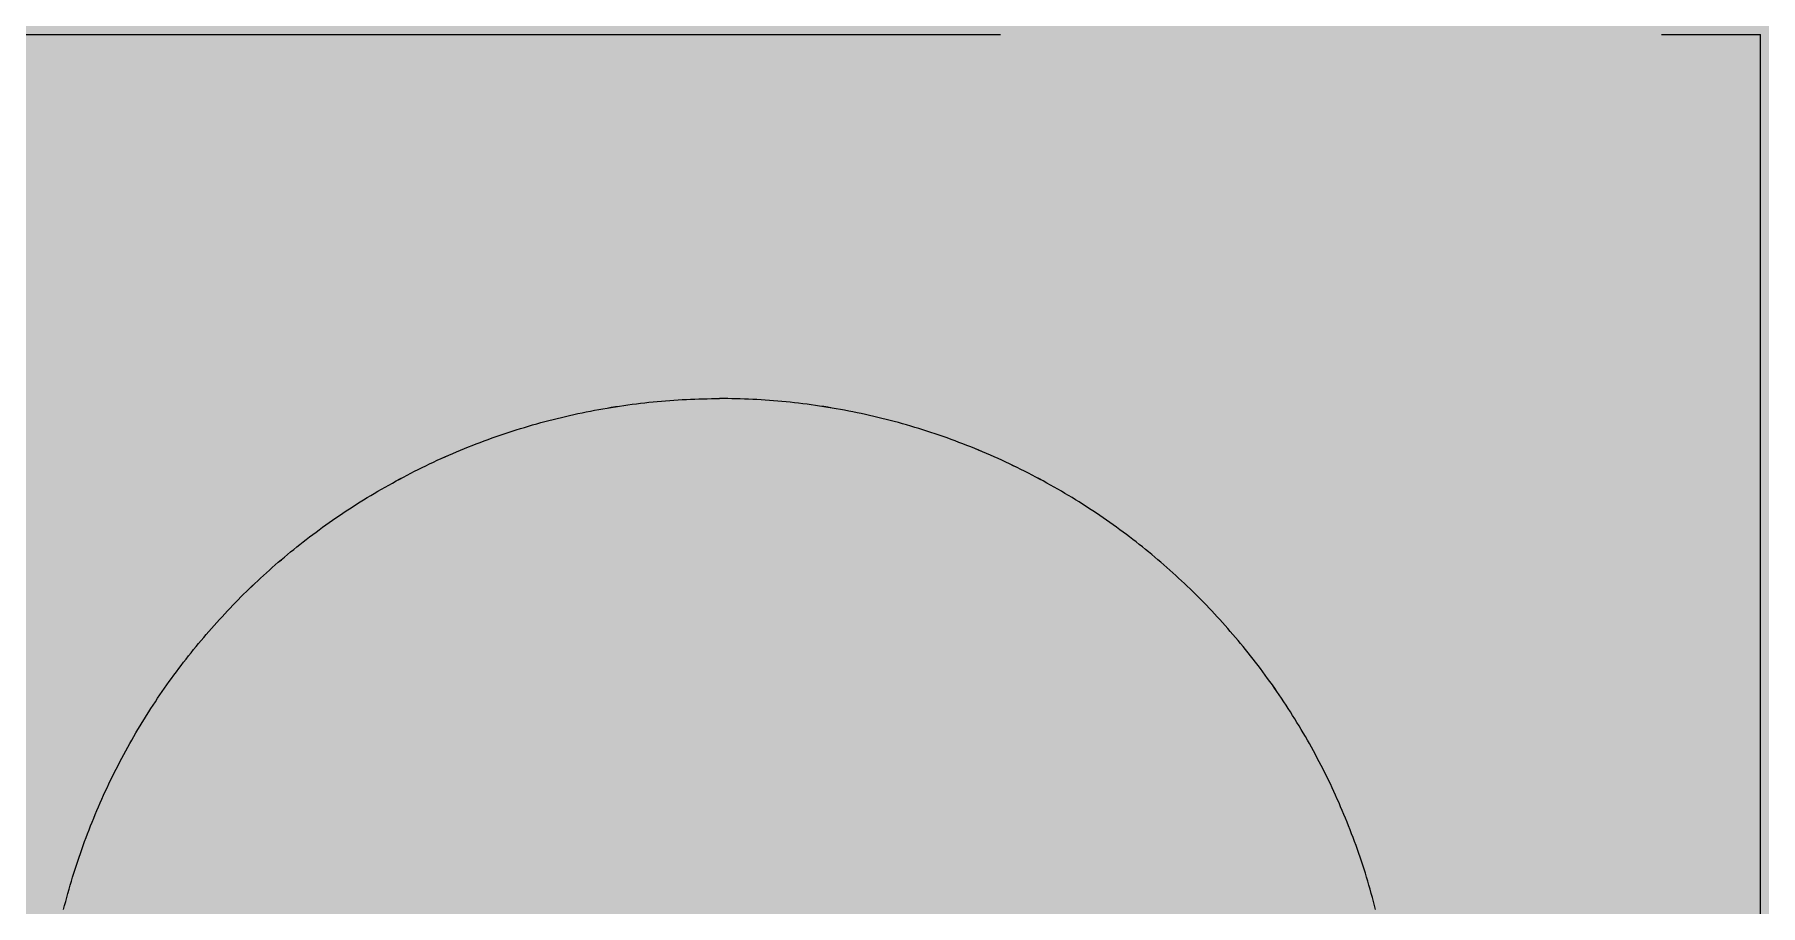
# Model space of a CAD drawing. Header units: millimetres. Extents: x 5622 to 8918, y 2044 to 6634.
# Drawn here: x 8590.27 to 8598.56, y 4141.14 to 4145.33 of the extents above; entities that cross this region are included whole.
import ezdxf

# ---------------------------------------------------------------- set-up
doc = ezdxf.new("R2010")
doc.units = ezdxf.units.MM
doc.linetypes.add('NASCOSTA', pattern=[9.525, 6.35, -3.175])
for name, color, linetype, lineweight in [('F_ARREDI', 7, 'Continuous', 5), ('F_FERRAMENTA', 253, 'Continuous', 5), ('F_MULTI laminato OPACO_retino', 1, 'Continuous', 5), ('F_Proiezioni', 253, 'NASCOSTA', 9)]:
    doc.layers.add(name, color=color, linetype=linetype, lineweight=lineweight)

# ---------------------------------------------------------------- blocks, each defined once
blk = doc.blocks.new("LIBRERIA_ingresso-living_sez._B.B'")
at = {"layer": 'F_MULTI laminato OPACO_retino', "true_color": 0x636466}
h = blk.add_hatch(color=251, dxfattribs=at)
h.dxf.hatch_style = 1
h.paths.add_polyline_path([(41313.1315, 11071.1262), (41913.1315, 11071.1262), (41913.1315, 13145.6262), (41313.1315, 13145.6262)])
at = {"layer": 'F_MULTI laminato OPACO_retino', "true_color": 0x939598}
h = blk.add_hatch(color=252, dxfattribs=at)
h.dxf.hatch_style = 1
h.paths.add_polyline_path([(41313.1315, 13145.6262), (41613.1315, 13145.6262), (41613.1315, 11071.1262), (41313.1315, 11071.1262)])
at = {"layer": 'F_Proiezioni', "color": 1}
for p, q in [((41584.1315, 11552.6251), (41594.1315, 11552.6251)), ((41594.1315, 11489.6251), (41594.1315, 11552.6251)), ((41588.7517, 11550.8528), (41588.7718, 11550.8551)), ((41588.7718, 11550.8551), (41588.7919, 11550.8573)), ((41588.7919, 11550.8573), (41588.812, 11550.8593)), ((41588.812, 11550.8593), (41588.832, 11550.8612)), ((41588.832, 11550.8612), (41588.8521, 11550.863)), ((41588.8521, 11550.863), (41588.8722, 11550.8647)), ((41588.8722, 11550.8647), (41588.8922, 11550.8662)), ((41588.8922, 11550.8662), (41588.9123, 11550.8677)), ((41588.9123, 11550.8677), (41588.9323, 11550.869)), ((41588.9323, 11550.869), (41588.9523, 11550.8701)), ((41588.9523, 11550.8701), (41588.9723, 11550.8712)), ((41588.9723, 11550.8712), (41588.9923, 11550.8721)), ((41588.9923, 11550.8721), (41589.0123, 11550.8729)), ((41589.0123, 11550.8729), (41589.0322, 11550.8736)), ((41589.0322, 11550.8736), (41589.0521, 11550.8741)), ((41589.0521, 11550.8741), (41589.072, 11550.8746)), ((41589.072, 11550.8746), (41589.0919, 11550.8749)), ((41589.0919, 11550.8749), (41589.1117, 11550.8751)), ((41589.1117, 11550.8751), (41589.1315, 11550.8751)), ((41589.1513, 11550.8751), (41589.1315, 11550.8751)), ((41589.1712, 11550.8749), (41589.1513, 11550.8751)), ((41589.191, 11550.8746), (41589.1712, 11550.8749)), ((41589.2109, 11550.8741), (41589.191, 11550.8746)), ((41589.2309, 11550.8736), (41589.2109, 11550.8741)), ((41589.2508, 11550.8729), (41589.2309, 11550.8736)), ((41589.2708, 11550.8721), (41589.2508, 11550.8729)), ((41589.2907, 11550.8712), (41589.2708, 11550.8721)), ((41589.3107, 11550.8701), (41589.2907, 11550.8712)), ((41589.3307, 11550.869), (41589.3107, 11550.8701)), ((41589.3508, 11550.8677), (41589.3307, 11550.869)), ((41589.3708, 11550.8662), (41589.3508, 11550.8677)), ((41589.3909, 11550.8647), (41589.3708, 11550.8662)), ((41589.4109, 11550.863), (41589.3909, 11550.8647)), ((41589.431, 11550.8612), (41589.4109, 11550.863)), ((41589.4511, 11550.8593), (41589.431, 11550.8612)), ((41589.4712, 11550.8573), (41589.4511, 11550.8593)), ((41589.4913, 11550.8551), (41589.4712, 11550.8573)), ((41589.5114, 11550.8528), (41589.4913, 11550.8551)), ((41588.3119, 11550.77), (41588.3317, 11550.7751)), ((41588.3317, 11550.7751), (41588.3515, 11550.7801)), ((41588.3515, 11550.7801), (41588.3714, 11550.7849)), ((41588.3714, 11550.7849), (41588.3912, 11550.7897)), ((41588.3912, 11550.7897), (41588.4111, 11550.7942)), ((41588.4111, 11550.7942), (41588.431, 11550.7987)), ((41588.431, 11550.7987), (41588.451, 11550.8031)), ((41588.451, 11550.8031), (41588.4709, 11550.8073)), ((41588.4709, 11550.8073), (41588.4909, 11550.8113)), ((41588.4909, 11550.8113), (41588.5109, 11550.8153)), ((41588.5109, 11550.8153), (41588.5309, 11550.8191)), ((41588.5309, 11550.8191), (41588.5509, 11550.8228)), ((41588.5509, 11550.8228), (41588.5709, 11550.8264)), ((41588.5709, 11550.8264), (41588.591, 11550.8298)), ((41588.591, 11550.8298), (41588.6111, 11550.8331)), ((41588.6111, 11550.8331), (41588.6311, 11550.8363)), ((41588.6311, 11550.8363), (41588.6512, 11550.8394)), ((41588.6512, 11550.8394), (41588.6713, 11550.8423)), ((41588.6713, 11550.8423), (41588.6914, 11550.8451)), ((41588.6914, 11550.8451), (41588.7115, 11550.8478)), ((41588.7115, 11550.8478), (41588.7316, 11550.8504)), ((41588.7316, 11550.8504), (41588.7517, 11550.8528)), ((41589.5315, 11550.8504), (41589.5114, 11550.8528)), ((41589.5516, 11550.8478), (41589.5315, 11550.8504)), ((41589.5717, 11550.8451), (41589.5516, 11550.8478)), ((41589.5918, 11550.8423), (41589.5717, 11550.8451)), ((41589.6118, 11550.8394), (41589.5918, 11550.8423)), ((41589.6319, 11550.8363), (41589.6118, 11550.8394)), ((41589.652, 11550.8331), (41589.6319, 11550.8363)), ((41589.6721, 11550.8298), (41589.652, 11550.8331)), ((41589.6921, 11550.8264), (41589.6721, 11550.8298)), ((41589.7121, 11550.8228), (41589.6921, 11550.8264)), ((41589.7322, 11550.8191), (41589.7121, 11550.8228)), ((41589.7522, 11550.8153), (41589.7322, 11550.8191)), ((41589.7722, 11550.8113), (41589.7522, 11550.8153)), ((41589.7921, 11550.8073), (41589.7722, 11550.8113)), ((41589.8121, 11550.8031), (41589.7921, 11550.8073)), ((41589.832, 11550.7987), (41589.8121, 11550.8031)), ((41589.8519, 11550.7942), (41589.832, 11550.7987)), ((41589.8718, 11550.7897), (41589.8519, 11550.7942)), ((41589.8917, 11550.7849), (41589.8718, 11550.7897)), ((41589.9115, 11550.7801), (41589.8917, 11550.7849)), ((41589.9313, 11550.7751), (41589.9115, 11550.7801)), ((41589.9511, 11550.77), (41589.9313, 11550.7751)), ((41588.0389, 11550.6859), (41588.0581, 11550.6927)), ((41588.0581, 11550.6927), (41588.0774, 11550.6994)), ((41588.0774, 11550.6994), (41588.0967, 11550.7059)), ((41588.0967, 11550.7059), (41588.1161, 11550.7123)), ((41588.1161, 11550.7123), (41588.1355, 11550.7187)), ((41588.1355, 11550.7187), (41588.1549, 11550.7249)), ((41588.1549, 11550.7249), (41588.1744, 11550.7309)), ((41588.1744, 11550.7309), (41588.194, 11550.7369)), ((41588.194, 11550.7369), (41588.2135, 11550.7427)), ((41588.2135, 11550.7427), (41588.2332, 11550.7484)), ((41588.2332, 11550.7484), (41588.2528, 11550.754)), ((41588.2528, 11550.754), (41588.2725, 11550.7595)), ((41588.2725, 11550.7595), (41588.2922, 11550.7648)), ((41588.2922, 11550.7648), (41588.3119, 11550.77)), ((41589.9709, 11550.7648), (41589.9511, 11550.77)), ((41589.9906, 11550.7595), (41589.9709, 11550.7648)), ((41590.0103, 11550.754), (41589.9906, 11550.7595)), ((41590.0299, 11550.7484), (41590.0103, 11550.754)), ((41590.0495, 11550.7427), (41590.0299, 11550.7484)), ((41590.0691, 11550.7369), (41590.0495, 11550.7427)), ((41590.0886, 11550.7309), (41590.0691, 11550.7369)), ((41590.1081, 11550.7249), (41590.0886, 11550.7309)), ((41590.1276, 11550.7187), (41590.1081, 11550.7249)), ((41590.147, 11550.7123), (41590.1276, 11550.7187)), ((41590.1664, 11550.7059), (41590.147, 11550.7123)), ((41590.1857, 11550.6994), (41590.1664, 11550.7059)), ((41590.205, 11550.6927), (41590.1857, 11550.6994)), ((41590.2242, 11550.6859), (41590.205, 11550.6927)), ((41587.8309, 11550.6035), (41587.8495, 11550.6116)), ((41587.8495, 11550.6116), (41587.8682, 11550.6195)), ((41587.8682, 11550.6195), (41587.8869, 11550.6273)), ((41587.8869, 11550.6273), (41587.9057, 11550.6351)), ((41587.9057, 11550.6351), (41587.9246, 11550.6427)), ((41587.9246, 11550.6427), (41587.9435, 11550.6502)), ((41587.9435, 11550.6502), (41587.9625, 11550.6575)), ((41587.9625, 11550.6575), (41587.9815, 11550.6648)), ((41587.9815, 11550.6648), (41588.0006, 11550.672)), ((41588.0006, 11550.672), (41588.0197, 11550.679)), ((41588.0197, 11550.679), (41588.0389, 11550.6859)), ((41590.2434, 11550.679), (41590.2242, 11550.6859)), ((41590.2625, 11550.672), (41590.2434, 11550.679)), ((41590.2816, 11550.6648), (41590.2625, 11550.672)), ((41590.3006, 11550.6575), (41590.2816, 11550.6648)), ((41590.3196, 11550.6502), (41590.3006, 11550.6575)), ((41590.3385, 11550.6427), (41590.3196, 11550.6502)), ((41590.3573, 11550.6351), (41590.3385, 11550.6427)), ((41590.3761, 11550.6273), (41590.3573, 11550.6351)), ((41590.3949, 11550.6195), (41590.3761, 11550.6273)), ((41590.4136, 11550.6116), (41590.3949, 11550.6195)), ((41590.4322, 11550.6035), (41590.4136, 11550.6116)), ((41587.6482, 11550.5168), (41587.6661, 11550.5259)), ((41587.6661, 11550.5259), (41587.6842, 11550.535)), ((41587.6842, 11550.535), (41587.7023, 11550.5439)), ((41587.7023, 11550.5439), (41587.7204, 11550.5528)), ((41587.7204, 11550.5528), (41587.7387, 11550.5615)), ((41587.7387, 11550.5615), (41587.757, 11550.5701)), ((41587.757, 11550.5701), (41587.7754, 11550.5786)), ((41587.7754, 11550.5786), (41587.7938, 11550.587)), ((41587.7938, 11550.587), (41587.8123, 11550.5953)), ((41587.8123, 11550.5953), (41587.8309, 11550.6035)), ((41590.4507, 11550.5953), (41590.4322, 11550.6035)), ((41590.4692, 11550.587), (41590.4507, 11550.5953)), ((41590.4877, 11550.5786), (41590.4692, 11550.587)), ((41590.5061, 11550.5701), (41590.4877, 11550.5786)), ((41590.5244, 11550.5615), (41590.5061, 11550.5701)), ((41590.5426, 11550.5528), (41590.5244, 11550.5615)), ((41590.5608, 11550.5439), (41590.5426, 11550.5528)), ((41590.5789, 11550.535), (41590.5608, 11550.5439)), ((41590.5969, 11550.5259), (41590.5789, 11550.535)), ((41590.6149, 11550.5168), (41590.5969, 11550.5259)), ((41587.4897, 11550.4299), (41587.507, 11550.4399)), ((41587.507, 11550.4399), (41587.5244, 11550.4499)), ((41587.5244, 11550.4499), (41587.5418, 11550.4597)), ((41587.5418, 11550.4597), (41587.5594, 11550.4695)), ((41587.5594, 11550.4695), (41587.577, 11550.4792)), ((41587.577, 11550.4792), (41587.5947, 11550.4887)), ((41587.5947, 11550.4887), (41587.6124, 11550.4982)), ((41587.6124, 11550.4982), (41587.6303, 11550.5075)), ((41587.6303, 11550.5075), (41587.6482, 11550.5168)), ((41590.6328, 11550.5075), (41590.6149, 11550.5168)), ((41590.6506, 11550.4982), (41590.6328, 11550.5075)), ((41590.6684, 11550.4887), (41590.6506, 11550.4982)), ((41590.6861, 11550.4792), (41590.6684, 11550.4887)), ((41590.7037, 11550.4695), (41590.6861, 11550.4792)), ((41590.7212, 11550.4597), (41590.7037, 11550.4695)), ((41590.7387, 11550.4499), (41590.7212, 11550.4597)), ((41590.756, 11550.4399), (41590.7387, 11550.4499)), ((41590.7733, 11550.4299), (41590.756, 11550.4399)), ((41587.3542, 11550.3461), (41587.3709, 11550.3569)), ((41587.3709, 11550.3569), (41587.3876, 11550.3676)), ((41587.3876, 11550.3676), (41587.4044, 11550.3782)), ((41587.4044, 11550.3782), (41587.4213, 11550.3887)), ((41587.4213, 11550.3887), (41587.4383, 11550.3991)), ((41587.4383, 11550.3991), (41587.4553, 11550.4095)), ((41587.4553, 11550.4095), (41587.4725, 11550.4197)), ((41587.4725, 11550.4197), (41587.4897, 11550.4299)), ((41590.7906, 11550.4197), (41590.7733, 11550.4299)), ((41590.8077, 11550.4095), (41590.7906, 11550.4197)), ((41590.8248, 11550.3991), (41590.8077, 11550.4095)), ((41590.8417, 11550.3887), (41590.8248, 11550.3991)), ((41590.8586, 11550.3782), (41590.8417, 11550.3887)), ((41590.8755, 11550.3676), (41590.8586, 11550.3782)), ((41590.8922, 11550.3569), (41590.8755, 11550.3676)), ((41590.9088, 11550.3461), (41590.8922, 11550.3569)), ((41587.2403, 11550.2681), (41587.2563, 11550.2795)), ((41587.2563, 11550.2795), (41587.2724, 11550.2908)), ((41587.2724, 11550.2908), (41587.2886, 11550.302)), ((41587.2886, 11550.302), (41587.3048, 11550.3132)), ((41587.3048, 11550.3132), (41587.3212, 11550.3242)), ((41587.3212, 11550.3242), (41587.3377, 11550.3352)), ((41587.3377, 11550.3352), (41587.3542, 11550.3461)), ((41590.9254, 11550.3352), (41590.9088, 11550.3461)), ((41590.9418, 11550.3242), (41590.9254, 11550.3352)), ((41590.9582, 11550.3132), (41590.9418, 11550.3242)), ((41590.9745, 11550.302), (41590.9582, 11550.3132)), ((41590.9907, 11550.2908), (41590.9745, 11550.302)), ((41591.0068, 11550.2795), (41590.9907, 11550.2908)), ((41591.0228, 11550.2681), (41591.0068, 11550.2795)), ((41587.1308, 11550.1862), (41587.1462, 11550.1982)), ((41587.1462, 11550.1982), (41587.1616, 11550.21)), ((41587.1616, 11550.21), (41587.1772, 11550.2218)), ((41587.1772, 11550.2218), (41587.1928, 11550.2335)), ((41587.1928, 11550.2335), (41587.2085, 11550.2451)), ((41587.2085, 11550.2451), (41587.2243, 11550.2567)), ((41587.2243, 11550.2567), (41587.2403, 11550.2681)), ((41591.0387, 11550.2567), (41591.0228, 11550.2681)), ((41591.0545, 11550.2451), (41591.0387, 11550.2567)), ((41591.0703, 11550.2335), (41591.0545, 11550.2451)), ((41591.0859, 11550.2218), (41591.0703, 11550.2335)), ((41591.1014, 11550.21), (41591.0859, 11550.2218)), ((41591.1169, 11550.1982), (41591.1014, 11550.21)), ((41591.1322, 11550.1862), (41591.1169, 11550.1982)), ((41587.0261, 11550.1009), (41587.0408, 11550.1133)), ((41587.0408, 11550.1133), (41587.0555, 11550.1256)), ((41587.0555, 11550.1256), (41587.0704, 11550.1379)), ((41587.0704, 11550.1379), (41587.0854, 11550.1501)), ((41587.0854, 11550.1501), (41587.1004, 11550.1622)), ((41587.1004, 11550.1622), (41587.1156, 11550.1743)), ((41587.1156, 11550.1743), (41587.1308, 11550.1862)), ((41591.1475, 11550.1743), (41591.1322, 11550.1862)), ((41591.1626, 11550.1622), (41591.1475, 11550.1743)), ((41591.1777, 11550.1501), (41591.1626, 11550.1622)), ((41591.1927, 11550.1379), (41591.1777, 11550.1501)), ((41591.2075, 11550.1256), (41591.1927, 11550.1379)), ((41591.2223, 11550.1133), (41591.2075, 11550.1256)), ((41591.2369, 11550.1009), (41591.2223, 11550.1133)), ((41586.9264, 11550.0125), (41586.9403, 11550.0253)), ((41586.9403, 11550.0253), (41586.9544, 11550.038)), ((41586.9544, 11550.038), (41586.9685, 11550.0507)), ((41586.9685, 11550.0507), (41586.9828, 11550.0634)), ((41586.9828, 11550.0634), (41586.9971, 11550.0759)), ((41586.9971, 11550.0759), (41587.0116, 11550.0884)), ((41587.0116, 11550.0884), (41587.0261, 11550.1009)), ((41591.2515, 11550.0884), (41591.2369, 11550.1009)), ((41591.2659, 11550.0759), (41591.2515, 11550.0884)), ((41591.2803, 11550.0634), (41591.2659, 11550.0759)), ((41591.2945, 11550.0507), (41591.2803, 11550.0634)), ((41591.3087, 11550.038), (41591.2945, 11550.0507)), ((41591.3227, 11550.0253), (41591.3087, 11550.038)), ((41591.3367, 11550.0125), (41591.3227, 11550.0253)), ((41586.845, 11549.9347), (41586.8583, 11549.9478)), ((41586.8583, 11549.9478), (41586.8717, 11549.9608)), ((41586.8717, 11549.9608), (41586.8852, 11549.9738)), ((41586.8852, 11549.9738), (41586.8988, 11549.9868)), ((41586.8988, 11549.9868), (41586.9126, 11549.9997)), ((41586.9126, 11549.9997), (41586.9264, 11550.0125)), ((41591.3505, 11549.9997), (41591.3367, 11550.0125)), ((41591.3642, 11549.9868), (41591.3505, 11549.9997)), ((41591.3778, 11549.9738), (41591.3642, 11549.9868)), ((41591.3914, 11549.9608), (41591.3778, 11549.9738)), ((41591.4048, 11549.9478), (41591.3914, 11549.9608)), ((41591.4181, 11549.9347), (41591.4048, 11549.9478)), ((41586.7668, 11549.8545), (41586.7797, 11549.8681)), ((41586.7797, 11549.8681), (41586.7926, 11549.8817)), ((41586.7926, 11549.8817), (41586.8056, 11549.8951)), ((41586.8056, 11549.8951), (41586.8187, 11549.9084)), ((41586.8187, 11549.9084), (41586.8318, 11549.9216)), ((41586.8318, 11549.9216), (41586.845, 11549.9347)), ((41591.4312, 11549.9216), (41591.4181, 11549.9347)), ((41591.4444, 11549.9084), (41591.4312, 11549.9216)), ((41591.4574, 11549.8951), (41591.4444, 11549.9084)), ((41591.4704, 11549.8817), (41591.4574, 11549.8951)), ((41591.4834, 11549.8681), (41591.4704, 11549.8817)), ((41591.4963, 11549.8545), (41591.4834, 11549.8681)), ((41586.6905, 11549.7707), (41586.7031, 11549.7849)), ((41586.7031, 11549.7849), (41586.7157, 11549.7991)), ((41586.7157, 11549.7991), (41586.7284, 11549.8131)), ((41586.7284, 11549.8131), (41586.7411, 11549.827)), ((41586.7411, 11549.827), (41586.7539, 11549.8408)), ((41586.7539, 11549.8408), (41586.7668, 11549.8545)), ((41591.5092, 11549.8408), (41591.4963, 11549.8545)), ((41591.5219, 11549.827), (41591.5092, 11549.8408)), ((41591.5347, 11549.8131), (41591.5219, 11549.827)), ((41591.5474, 11549.7991), (41591.5347, 11549.8131)), ((41591.56, 11549.7849), (41591.5474, 11549.7991)), ((41591.5726, 11549.7707), (41591.56, 11549.7849)), ((41586.6165, 11549.6834), (41586.6286, 11549.6982)), ((41586.6286, 11549.6982), (41586.6409, 11549.7129)), ((41586.6409, 11549.7129), (41586.6532, 11549.7275)), ((41586.6532, 11549.7275), (41586.6656, 11549.742)), ((41586.6656, 11549.742), (41586.678, 11549.7564)), ((41586.678, 11549.7564), (41586.6905, 11549.7707)), ((41591.5851, 11549.7564), (41591.5726, 11549.7707)), ((41591.5975, 11549.742), (41591.5851, 11549.7564)), ((41591.6099, 11549.7275), (41591.5975, 11549.742)), ((41591.6222, 11549.7129), (41591.6099, 11549.7275)), ((41591.6344, 11549.6982), (41591.6222, 11549.7129)), ((41591.6466, 11549.6834), (41591.6344, 11549.6982)), ((41586.5567, 11549.6081), (41586.5685, 11549.6234)), ((41586.5685, 11549.6234), (41586.5804, 11549.6385)), ((41586.5804, 11549.6385), (41586.5923, 11549.6536)), ((41586.5923, 11549.6536), (41586.6044, 11549.6686)), ((41586.6044, 11549.6686), (41586.6165, 11549.6834)), ((41591.6587, 11549.6686), (41591.6466, 11549.6834)), ((41591.6707, 11549.6536), (41591.6587, 11549.6686)), ((41591.6827, 11549.6385), (41591.6707, 11549.6536)), ((41591.6946, 11549.6234), (41591.6827, 11549.6385)), ((41591.7064, 11549.6081), (41591.6946, 11549.6234)), ((41586.4874, 11549.5148), (41586.4987, 11549.5305)), ((41586.4987, 11549.5305), (41586.5101, 11549.5462)), ((41586.5101, 11549.5462), (41586.5217, 11549.5618)), ((41586.5217, 11549.5618), (41586.5332, 11549.5774)), ((41586.5332, 11549.5774), (41586.5449, 11549.5928)), ((41586.5449, 11549.5928), (41586.5567, 11549.6081)), ((41591.7181, 11549.5928), (41591.7064, 11549.6081)), ((41591.7298, 11549.5774), (41591.7181, 11549.5928)), ((41591.7414, 11549.5618), (41591.7298, 11549.5774)), ((41591.7529, 11549.5462), (41591.7414, 11549.5618)), ((41591.7643, 11549.5305), (41591.7529, 11549.5462)), ((41591.7757, 11549.5148), (41591.7643, 11549.5305)), ((41586.4319, 11549.4346), (41586.4428, 11549.4508)), ((41586.4428, 11549.4508), (41586.4538, 11549.4669)), ((41586.4538, 11549.4669), (41586.4649, 11549.483)), ((41586.4649, 11549.483), (41586.4761, 11549.4989)), ((41586.4761, 11549.4989), (41586.4874, 11549.5148)), ((41591.787, 11549.4989), (41591.7757, 11549.5148)), ((41591.7981, 11549.483), (41591.787, 11549.4989)), ((41591.8093, 11549.4669), (41591.7981, 11549.483)), ((41591.8203, 11549.4508), (41591.8093, 11549.4669)), ((41591.8312, 11549.4346), (41591.8203, 11549.4508)), ((41586.3785, 11549.3524), (41586.389, 11549.369)), ((41586.389, 11549.369), (41586.3996, 11549.3855)), ((41586.3996, 11549.3855), (41586.4103, 11549.402)), ((41586.4103, 11549.402), (41586.421, 11549.4183)), ((41586.421, 11549.4183), (41586.4319, 11549.4346)), ((41591.842, 11549.4183), (41591.8312, 11549.4346)), ((41591.8528, 11549.402), (41591.842, 11549.4183)), ((41591.8635, 11549.3855), (41591.8528, 11549.402)), ((41591.874, 11549.369), (41591.8635, 11549.3855)), ((41591.8845, 11549.3524), (41591.874, 11549.369)), ((41586.3275, 11549.2682), (41586.3375, 11549.2852)), ((41586.3375, 11549.2852), (41586.3476, 11549.3021)), ((41586.3476, 11549.3021), (41586.3578, 11549.3189)), ((41586.3578, 11549.3189), (41586.3681, 11549.3357)), ((41586.3681, 11549.3357), (41586.3785, 11549.3524)), ((41591.8949, 11549.3357), (41591.8845, 11549.3524)), ((41591.9052, 11549.3189), (41591.8949, 11549.3357)), ((41591.9154, 11549.3021), (41591.9052, 11549.3189)), ((41591.9256, 11549.2852), (41591.9154, 11549.3021)), ((41591.9356, 11549.2682), (41591.9256, 11549.2852)), ((41586.2788, 11549.1821), (41586.2883, 11549.1994)), ((41586.2883, 11549.1994), (41586.298, 11549.2167)), ((41586.298, 11549.2167), (41586.3077, 11549.2339)), ((41586.3077, 11549.2339), (41586.3175, 11549.2511)), ((41586.3175, 11549.2511), (41586.3275, 11549.2682)), ((41591.9455, 11549.2511), (41591.9356, 11549.2682)), ((41591.9553, 11549.2339), (41591.9455, 11549.2511)), ((41591.9651, 11549.2167), (41591.9553, 11549.2339)), ((41591.9747, 11549.1994), (41591.9651, 11549.2167)), ((41591.9843, 11549.1821), (41591.9747, 11549.1994)), ((41586.2416, 11549.1119), (41586.2508, 11549.1296)), ((41586.2508, 11549.1296), (41586.26, 11549.1471)), ((41586.26, 11549.1471), (41586.2693, 11549.1646)), ((41586.2693, 11549.1646), (41586.2788, 11549.1821)), ((41591.9937, 11549.1646), (41591.9843, 11549.1821)), ((41592.0031, 11549.1471), (41591.9937, 11549.1646)), ((41592.0123, 11549.1296), (41592.0031, 11549.1471)), ((41592.0214, 11549.1119), (41592.0123, 11549.1296)), ((41586.1974, 11549.0228), (41586.2061, 11549.0407)), ((41586.2061, 11549.0407), (41586.2148, 11549.0586)), ((41586.2148, 11549.0586), (41586.2236, 11549.0765)), ((41586.2236, 11549.0765), (41586.2326, 11549.0942)), ((41586.2326, 11549.0942), (41586.2416, 11549.1119)), ((41592.0305, 11549.0942), (41592.0214, 11549.1119)), ((41592.0394, 11549.0765), (41592.0305, 11549.0942)), ((41592.0483, 11549.0586), (41592.0394, 11549.0765)), ((41592.057, 11549.0407), (41592.0483, 11549.0586)), ((41592.0656, 11549.0228), (41592.057, 11549.0407)), ((41586.1559, 11548.932), (41586.164, 11548.9503)), ((41586.164, 11548.9503), (41586.1722, 11548.9685)), ((41586.1722, 11548.9685), (41586.1805, 11548.9866)), ((41586.1805, 11548.9866), (41586.1889, 11549.0047)), ((41586.1889, 11549.0047), (41586.1974, 11549.0228)), ((41592.0742, 11549.0047), (41592.0656, 11549.0228)), ((41592.0826, 11548.9866), (41592.0742, 11549.0047)), ((41592.0909, 11548.9685), (41592.0826, 11548.9866)), ((41592.0991, 11548.9503), (41592.0909, 11548.9685)), ((41592.1072, 11548.932), (41592.0991, 11548.9503)), ((41586.1246, 11548.8584), (41586.1323, 11548.8769)), ((41586.1323, 11548.8769), (41586.14, 11548.8953)), ((41586.14, 11548.8953), (41586.1479, 11548.9137)), ((41586.1479, 11548.9137), (41586.1559, 11548.932)), ((41592.1152, 11548.9137), (41592.1072, 11548.932)), ((41592.123, 11548.8953), (41592.1152, 11548.9137)), ((41592.1308, 11548.8769), (41592.123, 11548.8953)), ((41592.1385, 11548.8584), (41592.1308, 11548.8769)), ((41586.088, 11548.765), (41586.0951, 11548.7838)), ((41586.0951, 11548.7838), (41586.1023, 11548.8025)), ((41586.1023, 11548.8025), (41586.1096, 11548.8212)), ((41586.1096, 11548.8212), (41586.1171, 11548.8398)), ((41586.1171, 11548.8398), (41586.1246, 11548.8584)), ((41592.146, 11548.8398), (41592.1385, 11548.8584)), ((41592.1534, 11548.8212), (41592.146, 11548.8398)), ((41592.1607, 11548.8025), (41592.1534, 11548.8212)), ((41592.168, 11548.7838), (41592.1607, 11548.8025)), ((41592.1751, 11548.765), (41592.168, 11548.7838)), ((41586.0608, 11548.6894), (41586.0674, 11548.7084)), ((41586.0674, 11548.7084), (41586.0742, 11548.7273)), ((41586.0742, 11548.7273), (41586.081, 11548.7462)), ((41586.081, 11548.7462), (41586.088, 11548.765)), ((41592.182, 11548.7462), (41592.1751, 11548.765)), ((41592.1889, 11548.7273), (41592.182, 11548.7462)), ((41592.1957, 11548.7084), (41592.1889, 11548.7273)), ((41592.2023, 11548.6894), (41592.1957, 11548.7084)), ((41586.0354, 11548.613), (41586.0415, 11548.6322)), ((41586.0415, 11548.6322), (41586.0478, 11548.6513)), ((41586.0478, 11548.6513), (41586.0542, 11548.6704)), ((41586.0542, 11548.6704), (41586.0608, 11548.6894)), ((41592.2088, 11548.6704), (41592.2023, 11548.6894)), ((41592.2152, 11548.6513), (41592.2088, 11548.6704)), ((41592.2215, 11548.6322), (41592.2152, 11548.6513)), ((41592.2277, 11548.613), (41592.2215, 11548.6322)), ((41586.0062, 11548.5166), (41586.0118, 11548.5359)), ((41586.0118, 11548.5359), (41586.0175, 11548.5553)), ((41586.0175, 11548.5553), (41586.0233, 11548.5746)), ((41586.0233, 11548.5746), (41586.0293, 11548.5938)), ((41586.0293, 11548.5938), (41586.0354, 11548.613)), ((41592.2338, 11548.5938), (41592.2277, 11548.613)), ((41592.2397, 11548.5746), (41592.2338, 11548.5938)), ((41592.2455, 11548.5553), (41592.2397, 11548.5746)), ((41592.2512, 11548.5359), (41592.2455, 11548.5553)), ((41592.2568, 11548.5166), (41592.2512, 11548.5359)), ((41585.9851, 11548.4388), (41585.9902, 11548.4583)), ((41585.9902, 11548.4583), (41585.9954, 11548.4777)), ((41585.9954, 11548.4777), (41586.0008, 11548.4972)), ((41586.0008, 11548.4972), (41586.0062, 11548.5166)), ((41592.2623, 11548.4972), (41592.2568, 11548.5166)), ((41592.2677, 11548.4777), (41592.2623, 11548.4972)), ((41592.2729, 11548.4583), (41592.2677, 11548.4777)), ((41592.278, 11548.4388), (41592.2729, 11548.4583)), ((41585.9801, 11548.4192), (41585.9851, 11548.4388)), ((41592.283, 11548.4192), (41592.278, 11548.4388))]:
    blk.add_line(p, q, dxfattribs=at)

msp = doc.modelspace()

# ---------------------------------------------------------------- linework, layer by layer
at = {"layer": 'F_FERRAMENTA', "linetype": 'NASCOSTA'}
for p, q in [((8588.5628, 4145.3257), (8598.5628, 4145.3257)), ((8598.5628, 4082.3257), (8598.5628, 4145.3257)), ((8593.2231, 4143.5578), (8593.2432, 4143.5598)), ((8593.2432, 4143.5598), (8593.2633, 4143.5618)), ((8593.2633, 4143.5618), (8593.2834, 4143.5636)), ((8593.2834, 4143.5636), (8593.3034, 4143.5652)), ((8593.3034, 4143.5652), (8593.3235, 4143.5668)), ((8593.3235, 4143.5668), (8593.3435, 4143.5682)), ((8593.3435, 4143.5682), (8593.3636, 4143.5695)), ((8593.3636, 4143.5695), (8593.3836, 4143.5707)), ((8593.3836, 4143.5707), (8593.4036, 4143.5717)), ((8593.4036, 4143.5717), (8593.4235, 4143.5726)), ((8593.4235, 4143.5726), (8593.4435, 4143.5734)), ((8593.4435, 4143.5734), (8593.4634, 4143.5741)), ((8593.4634, 4143.5741), (8593.4834, 4143.5747)), ((8593.4834, 4143.5747), (8593.5033, 4143.5751)), ((8593.5033, 4143.5751), (8593.5231, 4143.5754)), ((8593.5231, 4143.5754), (8593.543, 4143.5756)), ((8593.543, 4143.5756), (8593.5628, 4143.5757)), ((8593.5826, 4143.5756), (8593.5628, 4143.5757)), ((8593.6024, 4143.5754), (8593.5826, 4143.5756)), ((8593.6223, 4143.5751), (8593.6024, 4143.5754)), ((8593.6422, 4143.5747), (8593.6223, 4143.5751)), ((8593.6621, 4143.5741), (8593.6422, 4143.5747)), ((8593.682, 4143.5734), (8593.6621, 4143.5741)), ((8593.702, 4143.5726), (8593.682, 4143.5734)), ((8593.722, 4143.5717), (8593.702, 4143.5726)), ((8593.742, 4143.5707), (8593.722, 4143.5717)), ((8593.762, 4143.5695), (8593.742, 4143.5707)), ((8593.782, 4143.5682), (8593.762, 4143.5695)), ((8593.8021, 4143.5668), (8593.782, 4143.5682)), ((8593.8221, 4143.5652), (8593.8021, 4143.5668)), ((8593.8422, 4143.5636), (8593.8221, 4143.5652)), ((8593.8623, 4143.5618), (8593.8422, 4143.5636)), ((8593.8823, 4143.5598), (8593.8623, 4143.5618)), ((8593.9024, 4143.5578), (8593.8823, 4143.5598)), ((8592.7432, 4143.4706), (8592.763, 4143.4757)), ((8592.763, 4143.4757), (8592.7828, 4143.4806)), ((8592.7828, 4143.4806), (8592.8026, 4143.4855)), ((8592.8026, 4143.4855), (8592.8225, 4143.4902)), ((8592.8225, 4143.4902), (8592.8424, 4143.4948)), ((8592.8424, 4143.4948), (8592.8623, 4143.4993)), ((8592.8623, 4143.4993), (8592.8822, 4143.5036)), ((8592.8822, 4143.5036), (8592.9022, 4143.5078)), ((8592.9022, 4143.5078), (8592.9221, 4143.5119)), ((8592.9221, 4143.5119), (8592.9421, 4143.5158)), ((8592.9421, 4143.5158), (8592.9621, 4143.5197)), ((8592.9621, 4143.5197), (8592.9822, 4143.5234)), ((8592.9822, 4143.5234), (8593.0022, 4143.5269)), ((8593.0022, 4143.5269), (8593.0222, 4143.5304)), ((8593.0222, 4143.5304), (8593.0423, 4143.5337)), ((8593.0423, 4143.5337), (8593.0624, 4143.5369)), ((8593.0624, 4143.5369), (8593.0825, 4143.5399)), ((8593.0825, 4143.5399), (8593.1025, 4143.5429)), ((8593.1025, 4143.5429), (8593.1226, 4143.5457)), ((8593.1226, 4143.5457), (8593.1427, 4143.5483)), ((8593.1427, 4143.5483), (8593.1628, 4143.5509)), ((8593.1628, 4143.5509), (8593.1829, 4143.5533)), ((8593.1829, 4143.5533), (8593.203, 4143.5556)), ((8593.203, 4143.5556), (8593.2231, 4143.5578)), ((8593.9225, 4143.5556), (8593.9024, 4143.5578)), ((8593.9426, 4143.5533), (8593.9225, 4143.5556)), ((8593.9627, 4143.5509), (8593.9426, 4143.5533)), ((8593.9828, 4143.5483), (8593.9627, 4143.5509)), ((8594.0029, 4143.5457), (8593.9828, 4143.5483)), ((8594.023, 4143.5429), (8594.0029, 4143.5457)), ((8594.0431, 4143.5399), (8594.023, 4143.5429)), ((8594.0632, 4143.5369), (8594.0431, 4143.5399)), ((8594.0832, 4143.5337), (8594.0632, 4143.5369)), ((8594.1033, 4143.5304), (8594.0832, 4143.5337)), ((8594.1234, 4143.5269), (8594.1033, 4143.5304)), ((8594.1434, 4143.5234), (8594.1234, 4143.5269)), ((8594.1634, 4143.5197), (8594.1434, 4143.5234)), ((8594.1834, 4143.5158), (8594.1634, 4143.5197)), ((8594.2034, 4143.5119), (8594.1834, 4143.5158)), ((8594.2234, 4143.5078), (8594.2034, 4143.5119)), ((8594.2433, 4143.5036), (8594.2234, 4143.5078)), ((8594.2633, 4143.4993), (8594.2433, 4143.5036)), ((8594.2832, 4143.4948), (8594.2633, 4143.4993)), ((8594.3031, 4143.4902), (8594.2832, 4143.4948)), ((8594.3229, 4143.4855), (8594.3031, 4143.4902)), ((8594.3428, 4143.4806), (8594.3229, 4143.4855)), ((8594.3626, 4143.4757), (8594.3428, 4143.4806)), ((8594.3824, 4143.4706), (8594.3626, 4143.4757)), ((8592.4701, 4143.3864), (8592.4893, 4143.3932)), ((8592.4893, 4143.3932), (8592.5086, 4143.3999)), ((8592.5086, 4143.3999), (8592.5279, 4143.4065)), ((8592.5279, 4143.4065), (8592.5473, 4143.4129)), ((8592.5473, 4143.4129), (8592.5667, 4143.4192)), ((8592.5667, 4143.4192), (8592.5862, 4143.4254)), ((8592.5862, 4143.4254), (8592.6057, 4143.4315)), ((8592.6057, 4143.4315), (8592.6252, 4143.4374)), ((8592.6252, 4143.4374), (8592.6448, 4143.4433)), ((8592.6448, 4143.4433), (8592.6644, 4143.449)), ((8592.6644, 4143.449), (8592.684, 4143.4546)), ((8592.684, 4143.4546), (8592.7037, 4143.46)), ((8592.7037, 4143.46), (8592.7234, 4143.4654)), ((8592.7234, 4143.4654), (8592.7432, 4143.4706)), ((8594.4021, 4143.4654), (8594.3824, 4143.4706)), ((8594.4218, 4143.46), (8594.4021, 4143.4654)), ((8594.4415, 4143.4546), (8594.4218, 4143.46)), ((8594.4611, 4143.449), (8594.4415, 4143.4546)), ((8594.4808, 4143.4433), (8594.4611, 4143.449)), ((8594.5003, 4143.4374), (8594.4808, 4143.4433)), ((8594.5199, 4143.4315), (8594.5003, 4143.4374)), ((8594.5394, 4143.4254), (8594.5199, 4143.4315)), ((8594.5588, 4143.4192), (8594.5394, 4143.4254)), ((8594.5782, 4143.4129), (8594.5588, 4143.4192)), ((8594.5976, 4143.4065), (8594.5782, 4143.4129)), ((8594.6169, 4143.3999), (8594.5976, 4143.4065)), ((8594.6362, 4143.3932), (8594.6169, 4143.3999)), ((8594.6554, 4143.3864), (8594.6362, 4143.3932)), ((8592.2621, 4143.304), (8592.2807, 4143.3121)), ((8592.2807, 4143.3121), (8592.2994, 4143.3201)), ((8592.2994, 4143.3201), (8592.3182, 4143.3279)), ((8592.3182, 4143.3279), (8592.337, 4143.3356)), ((8592.337, 4143.3356), (8592.3558, 4143.3432)), ((8592.3558, 4143.3432), (8592.3747, 4143.3507)), ((8592.3747, 4143.3507), (8592.3937, 4143.3581)), ((8592.3937, 4143.3581), (8592.4127, 4143.3654)), ((8592.4127, 4143.3654), (8592.4318, 4143.3725)), ((8592.4318, 4143.3725), (8592.4509, 4143.3795)), ((8592.4509, 4143.3795), (8592.4701, 4143.3864)), ((8594.6746, 4143.3795), (8594.6554, 4143.3864)), ((8594.6937, 4143.3725), (8594.6746, 4143.3795)), ((8594.7128, 4143.3654), (8594.6937, 4143.3725)), ((8594.7318, 4143.3581), (8594.7128, 4143.3654)), ((8594.7508, 4143.3507), (8594.7318, 4143.3581)), ((8594.7697, 4143.3432), (8594.7508, 4143.3507)), ((8594.7886, 4143.3356), (8594.7697, 4143.3432)), ((8594.8074, 4143.3279), (8594.7886, 4143.3356)), ((8594.8261, 4143.3201), (8594.8074, 4143.3279)), ((8594.8448, 4143.3121), (8594.8261, 4143.3201)), ((8594.8634, 4143.304), (8594.8448, 4143.3121)), ((8592.0794, 4143.2173), (8592.0974, 4143.2265)), ((8592.0974, 4143.2265), (8592.1154, 4143.2355)), ((8592.1154, 4143.2355), (8592.1335, 4143.2445)), ((8592.1335, 4143.2445), (8592.1517, 4143.2533)), ((8592.1517, 4143.2533), (8592.1699, 4143.262)), ((8592.1699, 4143.262), (8592.1882, 4143.2707)), ((8592.1882, 4143.2707), (8592.2066, 4143.2792)), ((8592.2066, 4143.2792), (8592.2251, 4143.2876)), ((8592.2251, 4143.2876), (8592.2436, 4143.2959)), ((8592.2436, 4143.2959), (8592.2621, 4143.304)), ((8594.882, 4143.2959), (8594.8634, 4143.304)), ((8594.9005, 4143.2876), (8594.882, 4143.2959)), ((8594.9189, 4143.2792), (8594.9005, 4143.2876)), ((8594.9373, 4143.2707), (8594.9189, 4143.2792)), ((8594.9556, 4143.262), (8594.9373, 4143.2707)), ((8594.9739, 4143.2533), (8594.9556, 4143.262)), ((8594.992, 4143.2445), (8594.9739, 4143.2533)), ((8595.0101, 4143.2355), (8594.992, 4143.2445)), ((8595.0282, 4143.2265), (8595.0101, 4143.2355)), ((8595.0461, 4143.2173), (8595.0282, 4143.2265)), ((8591.9383, 4143.1405), (8591.9556, 4143.1504)), ((8591.9556, 4143.1504), (8591.9731, 4143.1603)), ((8591.9731, 4143.1603), (8591.9906, 4143.17)), ((8591.9906, 4143.17), (8592.0082, 4143.1797)), ((8592.0082, 4143.1797), (8592.0259, 4143.1893)), ((8592.0259, 4143.1893), (8592.0437, 4143.1987)), ((8592.0437, 4143.1987), (8592.0615, 4143.2081)), ((8592.0615, 4143.2081), (8592.0794, 4143.2173)), ((8595.064, 4143.2081), (8595.0461, 4143.2173)), ((8595.0819, 4143.1987), (8595.064, 4143.2081)), ((8595.0996, 4143.1893), (8595.0819, 4143.1987)), ((8595.1173, 4143.1797), (8595.0996, 4143.1893)), ((8595.1349, 4143.17), (8595.1173, 4143.1797)), ((8595.1525, 4143.1603), (8595.1349, 4143.17)), ((8595.1699, 4143.1504), (8595.1525, 4143.1603)), ((8595.1873, 4143.1405), (8595.1699, 4143.1504)), ((8591.8021, 4143.0574), (8591.8188, 4143.0681)), ((8591.8188, 4143.0681), (8591.8357, 4143.0787)), ((8591.8357, 4143.0787), (8591.8526, 4143.0893)), ((8591.8526, 4143.0893), (8591.8695, 4143.0997)), ((8591.8695, 4143.0997), (8591.8866, 4143.11)), ((8591.8866, 4143.11), (8591.9037, 4143.1203)), ((8591.9037, 4143.1203), (8591.921, 4143.1304)), ((8591.921, 4143.1304), (8591.9383, 4143.1405)), ((8595.2046, 4143.1304), (8595.1873, 4143.1405)), ((8595.2218, 4143.1203), (8595.2046, 4143.1304)), ((8595.239, 4143.11), (8595.2218, 4143.1203)), ((8595.256, 4143.0997), (8595.239, 4143.11)), ((8595.273, 4143.0893), (8595.256, 4143.0997)), ((8595.2899, 4143.0787), (8595.273, 4143.0893)), ((8595.3067, 4143.0681), (8595.2899, 4143.0787)), ((8595.3234, 4143.0574), (8595.3067, 4143.0681)), ((8591.6715, 4142.9687), (8591.6875, 4142.9801)), ((8591.6875, 4142.9801), (8591.7036, 4142.9914)), ((8591.7036, 4142.9914), (8591.7198, 4143.0026)), ((8591.7198, 4143.0026), (8591.7361, 4143.0137)), ((8591.7361, 4143.0137), (8591.7525, 4143.0248)), ((8591.7525, 4143.0248), (8591.7689, 4143.0358)), ((8591.7689, 4143.0358), (8591.7855, 4143.0466)), ((8591.7855, 4143.0466), (8591.8021, 4143.0574)), ((8595.3401, 4143.0466), (8595.3234, 4143.0574)), ((8595.3566, 4143.0358), (8595.3401, 4143.0466)), ((8595.3731, 4143.0248), (8595.3566, 4143.0358)), ((8595.3895, 4143.0137), (8595.3731, 4143.0248)), ((8595.4057, 4143.0026), (8595.3895, 4143.0137)), ((8595.4219, 4142.9914), (8595.4057, 4143.0026)), ((8595.438, 4142.9801), (8595.4219, 4142.9914)), ((8595.454, 4142.9687), (8595.438, 4142.9801)), ((8591.5621, 4142.8868), (8591.5774, 4142.8987)), ((8591.5774, 4142.8987), (8591.5929, 4142.9106)), ((8591.5929, 4142.9106), (8591.6084, 4142.9223)), ((8591.6084, 4142.9223), (8591.624, 4142.934)), ((8591.624, 4142.934), (8591.6398, 4142.9457)), ((8591.6398, 4142.9457), (8591.6556, 4142.9572)), ((8591.6556, 4142.9572), (8591.6715, 4142.9687)), ((8595.47, 4142.9572), (8595.454, 4142.9687)), ((8595.4858, 4142.9457), (8595.47, 4142.9572)), ((8595.5015, 4142.934), (8595.4858, 4142.9457)), ((8595.5171, 4142.9223), (8595.5015, 4142.934)), ((8595.5327, 4142.9106), (8595.5171, 4142.9223)), ((8595.5481, 4142.8987), (8595.5327, 4142.9106)), ((8595.5635, 4142.8868), (8595.5481, 4142.8987)), ((8591.4574, 4142.8014), (8591.472, 4142.8138)), ((8591.472, 4142.8138), (8591.4868, 4142.8262)), ((8591.4868, 4142.8262), (8591.5016, 4142.8384)), ((8591.5016, 4142.8384), (8591.5166, 4142.8506)), ((8591.5166, 4142.8506), (8591.5317, 4142.8627)), ((8591.5317, 4142.8627), (8591.5468, 4142.8748)), ((8591.5468, 4142.8748), (8591.5621, 4142.8868)), ((8595.5787, 4142.8748), (8595.5635, 4142.8868)), ((8595.5939, 4142.8627), (8595.5787, 4142.8748)), ((8595.6089, 4142.8506), (8595.5939, 4142.8627)), ((8595.6239, 4142.8384), (8595.6089, 4142.8506)), ((8595.6388, 4142.8262), (8595.6239, 4142.8384)), ((8595.6535, 4142.8138), (8595.6388, 4142.8262)), ((8595.6682, 4142.8014), (8595.6535, 4142.8138)), ((8591.3716, 4142.7259), (8591.3856, 4142.7386)), ((8591.3856, 4142.7386), (8591.3998, 4142.7513)), ((8591.3998, 4142.7513), (8591.414, 4142.7639)), ((8591.414, 4142.7639), (8591.4284, 4142.7765)), ((8591.4284, 4142.7765), (8591.4428, 4142.789)), ((8591.4428, 4142.789), (8591.4574, 4142.8014)), ((8595.6827, 4142.789), (8595.6682, 4142.8014)), ((8595.6972, 4142.7765), (8595.6827, 4142.789)), ((8595.7115, 4142.7639), (8595.6972, 4142.7765)), ((8595.7258, 4142.7513), (8595.7115, 4142.7639)), ((8595.7399, 4142.7386), (8595.7258, 4142.7513)), ((8595.754, 4142.7259), (8595.7399, 4142.7386)), ((8591.2762, 4142.6353), (8591.2895, 4142.6484)), ((8591.2895, 4142.6484), (8591.3029, 4142.6614)), ((8591.3029, 4142.6614), (8591.3165, 4142.6744)), ((8591.3165, 4142.6744), (8591.3301, 4142.6873)), ((8591.3301, 4142.6873), (8591.3438, 4142.7002)), ((8591.3438, 4142.7002), (8591.3576, 4142.7131)), ((8591.3576, 4142.7131), (8591.3716, 4142.7259)), ((8595.7679, 4142.7131), (8595.754, 4142.7259)), ((8595.7817, 4142.7002), (8595.7679, 4142.7131)), ((8595.7955, 4142.6873), (8595.7817, 4142.7002)), ((8595.8091, 4142.6744), (8595.7955, 4142.6873)), ((8595.8226, 4142.6614), (8595.8091, 4142.6744)), ((8595.836, 4142.6484), (8595.8226, 4142.6614)), ((8595.8493, 4142.6353), (8595.836, 4142.6484)), ((8591.198, 4142.5551), (8591.2109, 4142.5687)), ((8591.2109, 4142.5687), (8591.2239, 4142.5822)), ((8591.2239, 4142.5822), (8591.2369, 4142.5956)), ((8591.2369, 4142.5956), (8591.2499, 4142.6089)), ((8591.2499, 4142.6089), (8591.2631, 4142.6221)), ((8591.2631, 4142.6221), (8591.2762, 4142.6353)), ((8595.8625, 4142.6221), (8595.8493, 4142.6353)), ((8595.8756, 4142.6089), (8595.8625, 4142.6221)), ((8595.8887, 4142.5956), (8595.8756, 4142.6089)), ((8595.9017, 4142.5822), (8595.8887, 4142.5956)), ((8595.9146, 4142.5687), (8595.9017, 4142.5822)), ((8595.9275, 4142.5551), (8595.9146, 4142.5687)), ((8591.1217, 4142.4713), (8591.1343, 4142.4855)), ((8591.1343, 4142.4855), (8591.1469, 4142.4996)), ((8591.1469, 4142.4996), (8591.1596, 4142.5136)), ((8591.1596, 4142.5136), (8591.1724, 4142.5275)), ((8591.1724, 4142.5275), (8591.1851, 4142.5413)), ((8591.1851, 4142.5413), (8591.198, 4142.5551)), ((8595.9404, 4142.5413), (8595.9275, 4142.5551)), ((8595.9532, 4142.5275), (8595.9404, 4142.5413)), ((8595.9659, 4142.5136), (8595.9532, 4142.5275)), ((8595.9786, 4142.4996), (8595.9659, 4142.5136)), ((8595.9912, 4142.4855), (8595.9786, 4142.4996)), ((8596.0038, 4142.4713), (8595.9912, 4142.4855)), ((8591.0477, 4142.384), (8591.0599, 4142.3988)), ((8591.0599, 4142.3988), (8591.0721, 4142.4134)), ((8591.0721, 4142.4134), (8591.0844, 4142.428)), ((8591.0844, 4142.428), (8591.0968, 4142.4426)), ((8591.0968, 4142.4426), (8591.1092, 4142.457)), ((8591.1092, 4142.457), (8591.1217, 4142.4713)), ((8596.0163, 4142.457), (8596.0038, 4142.4713)), ((8596.0287, 4142.4426), (8596.0163, 4142.457)), ((8596.0411, 4142.428), (8596.0287, 4142.4426)), ((8596.0534, 4142.4134), (8596.0411, 4142.428)), ((8596.0657, 4142.3988), (8596.0534, 4142.4134)), ((8596.0778, 4142.384), (8596.0657, 4142.3988)), ((8590.9879, 4142.3087), (8590.9997, 4142.3239)), ((8590.9997, 4142.3239), (8591.0116, 4142.3391)), ((8591.0116, 4142.3391), (8591.0236, 4142.3541)), ((8591.0236, 4142.3541), (8591.0356, 4142.3691)), ((8591.0356, 4142.3691), (8591.0477, 4142.384)), ((8596.0899, 4142.3691), (8596.0778, 4142.384)), ((8596.102, 4142.3541), (8596.0899, 4142.3691)), ((8596.1139, 4142.3391), (8596.102, 4142.3541)), ((8596.1258, 4142.3239), (8596.1139, 4142.3391)), ((8596.1376, 4142.3087), (8596.1258, 4142.3239)), ((8590.93, 4142.2311), (8590.9414, 4142.2468)), ((8590.9414, 4142.2468), (8590.9529, 4142.2624)), ((8590.9529, 4142.2624), (8590.9645, 4142.2779)), ((8590.9645, 4142.2779), (8590.9762, 4142.2933)), ((8590.9762, 4142.2933), (8590.9879, 4142.3087)), ((8596.1494, 4142.2933), (8596.1376, 4142.3087)), ((8596.1611, 4142.2779), (8596.1494, 4142.2933)), ((8596.1726, 4142.2624), (8596.1611, 4142.2779)), ((8596.1842, 4142.2468), (8596.1726, 4142.2624)), ((8596.1956, 4142.2311), (8596.1842, 4142.2468)), ((8590.8631, 4142.1352), (8590.874, 4142.1514)), ((8590.874, 4142.1514), (8590.885, 4142.1675)), ((8590.885, 4142.1675), (8590.8962, 4142.1835)), ((8590.8962, 4142.1835), (8590.9073, 4142.1995)), ((8590.9073, 4142.1995), (8590.9186, 4142.2153)), ((8590.9186, 4142.2153), (8590.93, 4142.2311)), ((8596.2069, 4142.2153), (8596.1956, 4142.2311)), ((8596.2182, 4142.1995), (8596.2069, 4142.2153)), ((8596.2294, 4142.1835), (8596.2182, 4142.1995)), ((8596.2405, 4142.1675), (8596.2294, 4142.1835)), ((8596.2515, 4142.1514), (8596.2405, 4142.1675)), ((8596.2624, 4142.1352), (8596.2515, 4142.1514)), ((8590.8098, 4142.0529), (8590.8203, 4142.0695)), ((8590.8203, 4142.0695), (8590.8308, 4142.0861)), ((8590.8308, 4142.0861), (8590.8415, 4142.1025)), ((8590.8415, 4142.1025), (8590.8523, 4142.1189)), ((8590.8523, 4142.1189), (8590.8631, 4142.1352)), ((8596.2733, 4142.1189), (8596.2624, 4142.1352)), ((8596.284, 4142.1025), (8596.2733, 4142.1189)), ((8596.2947, 4142.0861), (8596.284, 4142.1025)), ((8596.3053, 4142.0695), (8596.2947, 4142.0861)), ((8596.3158, 4142.0529), (8596.3053, 4142.0695)), ((8590.7587, 4141.9687), (8590.7687, 4141.9857)), ((8590.7687, 4141.9857), (8590.7789, 4142.0026)), ((8590.7789, 4142.0026), (8590.7891, 4142.0195)), ((8590.7891, 4142.0195), (8590.7994, 4142.0362)), ((8590.7994, 4142.0362), (8590.8098, 4142.0529)), ((8596.3262, 4142.0362), (8596.3158, 4142.0529)), ((8596.3365, 4142.0195), (8596.3262, 4142.0362)), ((8596.3467, 4142.0026), (8596.3365, 4142.0195)), ((8596.3568, 4141.9857), (8596.3467, 4142.0026)), ((8596.3668, 4141.9687), (8596.3568, 4141.9857)), ((8590.71, 4141.8826), (8590.7196, 4141.9)), ((8590.7196, 4141.9), (8590.7292, 4141.9173)), ((8590.7292, 4141.9173), (8590.739, 4141.9345)), ((8590.739, 4141.9345), (8590.7488, 4141.9516)), ((8590.7488, 4141.9516), (8590.7587, 4141.9687)), ((8596.3768, 4141.9516), (8596.3668, 4141.9687)), ((8596.3866, 4141.9345), (8596.3768, 4141.9516)), ((8596.3963, 4141.9173), (8596.3866, 4141.9345)), ((8596.406, 4141.9), (8596.3963, 4141.9173)), ((8596.4155, 4141.8826), (8596.406, 4141.9)), ((8590.6729, 4141.8125), (8590.682, 4141.8301)), ((8590.682, 4141.8301), (8590.6912, 4141.8477)), ((8590.6912, 4141.8477), (8590.7006, 4141.8652)), ((8590.7006, 4141.8652), (8590.71, 4141.8826)), ((8596.425, 4141.8652), (8596.4155, 4141.8826)), ((8596.4343, 4141.8477), (8596.425, 4141.8652)), ((8596.4435, 4141.8301), (8596.4343, 4141.8477)), ((8596.4527, 4141.8125), (8596.4435, 4141.8301)), ((8590.6287, 4141.7233), (8590.6373, 4141.7413)), ((8590.6373, 4141.7413), (8590.646, 4141.7592)), ((8590.646, 4141.7592), (8590.6549, 4141.777)), ((8590.6549, 4141.777), (8590.6638, 4141.7948)), ((8590.6638, 4141.7948), (8590.6729, 4141.8125)), ((8596.4617, 4141.7948), (8596.4527, 4141.8125)), ((8596.4707, 4141.777), (8596.4617, 4141.7948)), ((8596.4795, 4141.7592), (8596.4707, 4141.777)), ((8596.4882, 4141.7413), (8596.4795, 4141.7592)), ((8596.4969, 4141.7233), (8596.4882, 4141.7413)), ((8590.5952, 4141.6508), (8590.6034, 4141.669)), ((8590.6034, 4141.669), (8590.6117, 4141.6872)), ((8590.6117, 4141.6872), (8590.6201, 4141.7053)), ((8590.6201, 4141.7053), (8590.6287, 4141.7233)), ((8596.5054, 4141.7053), (8596.4969, 4141.7233)), ((8596.5138, 4141.6872), (8596.5054, 4141.7053)), ((8596.5221, 4141.669), (8596.5138, 4141.6872)), ((8596.5303, 4141.6508), (8596.5221, 4141.669)), ((8590.5558, 4141.5589), (8590.5635, 4141.5774)), ((8590.5635, 4141.5774), (8590.5713, 4141.5958)), ((8590.5713, 4141.5958), (8590.5791, 4141.6142)), ((8590.5791, 4141.6142), (8590.5871, 4141.6326)), ((8590.5871, 4141.6326), (8590.5952, 4141.6508)), ((8596.5384, 4141.6326), (8596.5303, 4141.6508)), ((8596.5464, 4141.6142), (8596.5384, 4141.6326)), ((8596.5543, 4141.5958), (8596.5464, 4141.6142)), ((8596.562, 4141.5774), (8596.5543, 4141.5958)), ((8596.5697, 4141.5589), (8596.562, 4141.5774)), ((8590.5263, 4141.4843), (8590.5336, 4141.503)), ((8590.5336, 4141.503), (8590.5409, 4141.5217)), ((8590.5409, 4141.5217), (8590.5483, 4141.5403)), ((8590.5483, 4141.5403), (8590.5558, 4141.5589)), ((8596.5772, 4141.5403), (8596.5697, 4141.5589)), ((8596.5847, 4141.5217), (8596.5772, 4141.5403)), ((8596.592, 4141.503), (8596.5847, 4141.5217)), ((8596.5992, 4141.4843), (8596.592, 4141.503)), ((8590.492, 4141.3899), (8590.4986, 4141.4089)), ((8590.4986, 4141.4089), (8590.5054, 4141.4278)), ((8590.5054, 4141.4278), (8590.5123, 4141.4467)), ((8590.5123, 4141.4467), (8590.5192, 4141.4655)), ((8590.5192, 4141.4655), (8590.5263, 4141.4843)), ((8596.6063, 4141.4655), (8596.5992, 4141.4843)), ((8596.6133, 4141.4467), (8596.6063, 4141.4655)), ((8596.6201, 4141.4278), (8596.6133, 4141.4467)), ((8596.6269, 4141.4089), (8596.6201, 4141.4278)), ((8596.6335, 4141.3899), (8596.6269, 4141.4089)), ((8590.4666, 4141.3136), (8590.4728, 4141.3327)), ((8590.4728, 4141.3327), (8590.4791, 4141.3518)), ((8590.4791, 4141.3518), (8590.4855, 4141.3709)), ((8590.4855, 4141.3709), (8590.492, 4141.3899)), ((8596.6401, 4141.3709), (8596.6335, 4141.3899)), ((8596.6465, 4141.3518), (8596.6401, 4141.3709)), ((8596.6528, 4141.3327), (8596.6465, 4141.3518)), ((8596.6589, 4141.3136), (8596.6528, 4141.3327)), ((8590.4375, 4141.2171), (8590.4431, 4141.2365)), ((8590.4431, 4141.2365), (8590.4488, 4141.2558)), ((8590.4488, 4141.2558), (8590.4546, 4141.2751)), ((8590.4546, 4141.2751), (8590.4605, 4141.2943)), ((8590.4605, 4141.2943), (8590.4666, 4141.3136)), ((8596.665, 4141.2943), (8596.6589, 4141.3136)), ((8596.671, 4141.2751), (8596.665, 4141.2943)), ((8596.6768, 4141.2558), (8596.671, 4141.2751)), ((8596.6825, 4141.2365), (8596.6768, 4141.2558)), ((8596.6881, 4141.2171), (8596.6825, 4141.2365)), ((8590.4163, 4141.1393), (8590.4214, 4141.1588)), ((8590.4214, 4141.1588), (8590.4266, 4141.1783)), ((8590.4266, 4141.1783), (8590.432, 4141.1977)), ((8590.432, 4141.1977), (8590.4375, 4141.2171)), ((8596.6935, 4141.1977), (8596.6881, 4141.2171)), ((8596.6989, 4141.1783), (8596.6935, 4141.1977)), ((8596.7041, 4141.1588), (8596.6989, 4141.1783)), ((8596.7092, 4141.1393), (8596.7041, 4141.1588))]:
    msp.add_line(p, q, dxfattribs=at)

# ---------------------------------------------------------------- block references
at = {"layer": 'F_ARREDI'}
msp.add_blockref("LIBRERIA_ingresso-living_sez._B.B'", (-32995.5688, -7407.2995), dxfattribs=at)

doc.saveas('drawing.dxf')
